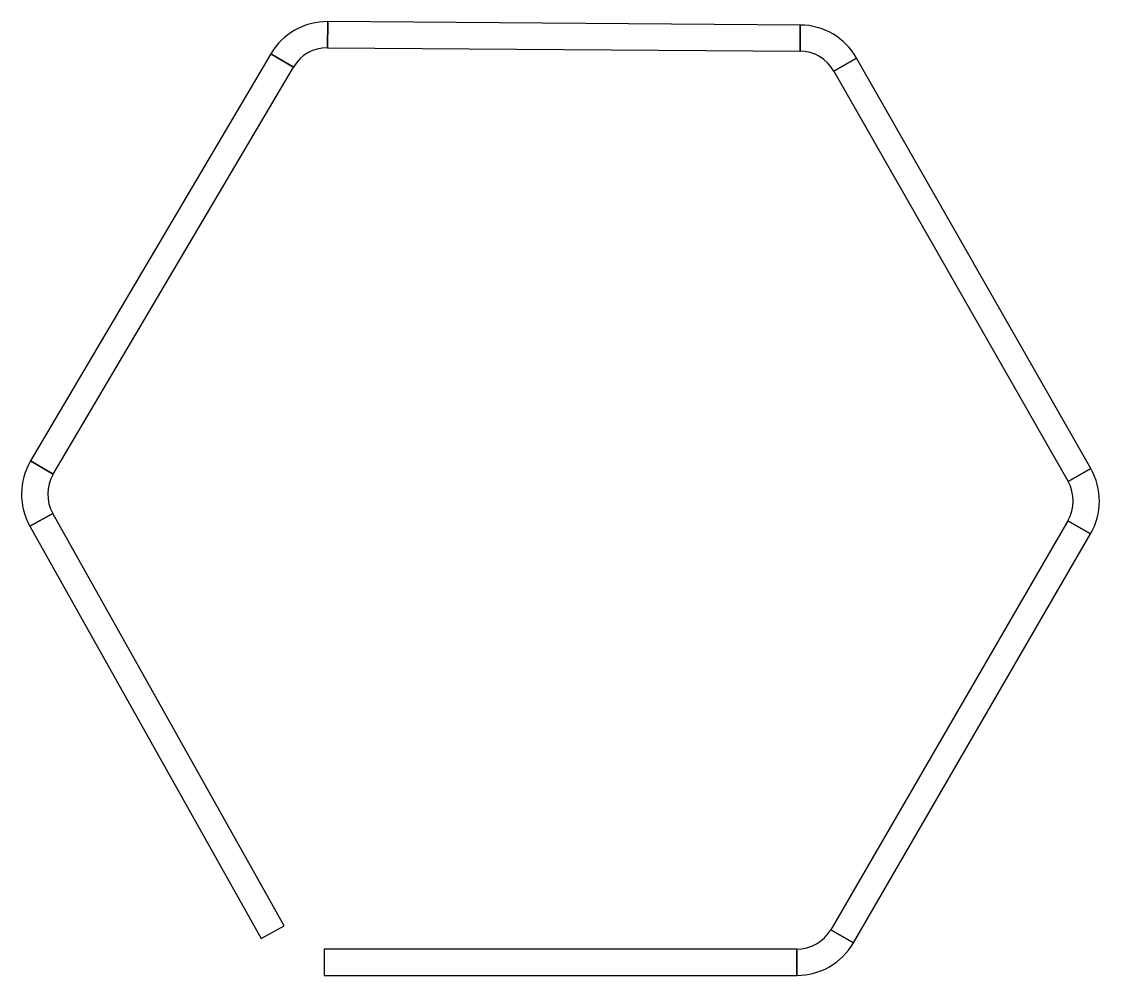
# Model space of a CAD drawing. Header units: metres. Extents: x -116 to 296, y 0 to 1086.
# Drawn here: x -115.6 to 296.1, y 721.9 to 1086 of the extents above.
import ezdxf

# ---------------------------------------------------------------- set-up
doc = ezdxf.new("R2010")
doc.units = ezdxf.units.M

msp = doc.modelspace()

# ---------------------------------------------------------------- linework, layer by layer
at = {"layer": 'PARAMETRIX'}
for p, q in [((1.3257, 1086.0206), (1.2529, 1076.0209)), ((1.2529, 1076.0209), (1.3257, 1086.0206)), ((181.7957, 1084.7065), (1.3257, 1086.0206)), ((181.7957, 1084.7065), (181.7228, 1074.7068)), ((181.7228, 1074.7068), (181.7957, 1084.7065)), ((1.2529, 1076.0209), (181.7228, 1074.7068)), ((-20.3846, 1073.7309), (-112.1351, 918.3186)), ((-20.3846, 1073.7309), (-11.7733, 1068.6471)), ((-11.7733, 1068.6471), (-20.3846, 1073.7309)), ((203.3247, 1072.1019), (194.6403, 1067.144)), ((194.6403, 1067.144), (203.3247, 1072.1019)), ((292.8023, 915.37), (203.3247, 1072.1019)), ((-103.5238, 913.2348), (-11.7733, 1068.6471)), ((194.6403, 1067.144), (284.1179, 910.4121)), ((-112.1351, 918.3186), (-103.5238, 913.2348)), ((-103.5238, 913.2348), (-112.1351, 918.3186)), ((292.8023, 915.37), (284.1179, 910.4121)), ((284.1179, 910.4121), (292.8023, 915.37)), ((-112.4076, 893.3727), (-103.6873, 898.2672)), ((-103.6873, 898.2672), (-112.4076, 893.3727)), ((-15.3533, 740.8879), (-103.6873, 898.2672)), ((284.0634, 895.4438), (193.4469, 739.3675)), ((292.7115, 890.4228), (284.0634, 895.4438)), ((284.0634, 895.4438), (292.7115, 890.4228)), ((-112.4076, 893.3727), (-24.0736, 735.9934)), ((202.095, 734.3465), (292.7115, 890.4228)), ((-24.0736, 735.9934), (-15.3533, 740.8879)), ((202.095, 734.3465), (193.4469, 739.3675)), ((193.4469, 739.3675), (202.095, 734.3465)), ((180.4748, 731.899), (0, 731.899)), ((0, 731.899), (0, 721.899)), ((180.4748, 721.899), (180.4748, 731.899)), ((180.4748, 731.899), (180.4748, 721.899)), ((0, 721.899), (180.4748, 721.899))]:
    msp.add_line(p, q, dxfattribs=at)
for centre, radius, start, end in [((1.1436, 1061.0213), 25, 89.5828, 149.4437), ((181.6136, 1059.7072), 25, 29.7219, 89.5828), ((1.1436, 1061.0213), 15, 89.5828, 149.4437), ((181.6136, 1059.7072), 15, 29.7219, 89.5828), ((-90.6069, 905.609), 25, 149.4437, 209.3047), ((271.0912, 902.9753), 25, 329.8609, 29.7219), ((-90.6069, 905.609), 15, 149.4437, 209.3047), ((271.0912, 902.9753), 15, 329.8609, 29.7219), ((180.4748, 746.899), 15, 270, 329.8609), ((180.4748, 746.899), 25, 270, 329.8609)]:
    msp.add_arc(centre, radius, start, end, dxfattribs=at)

doc.saveas('drawing.dxf')
